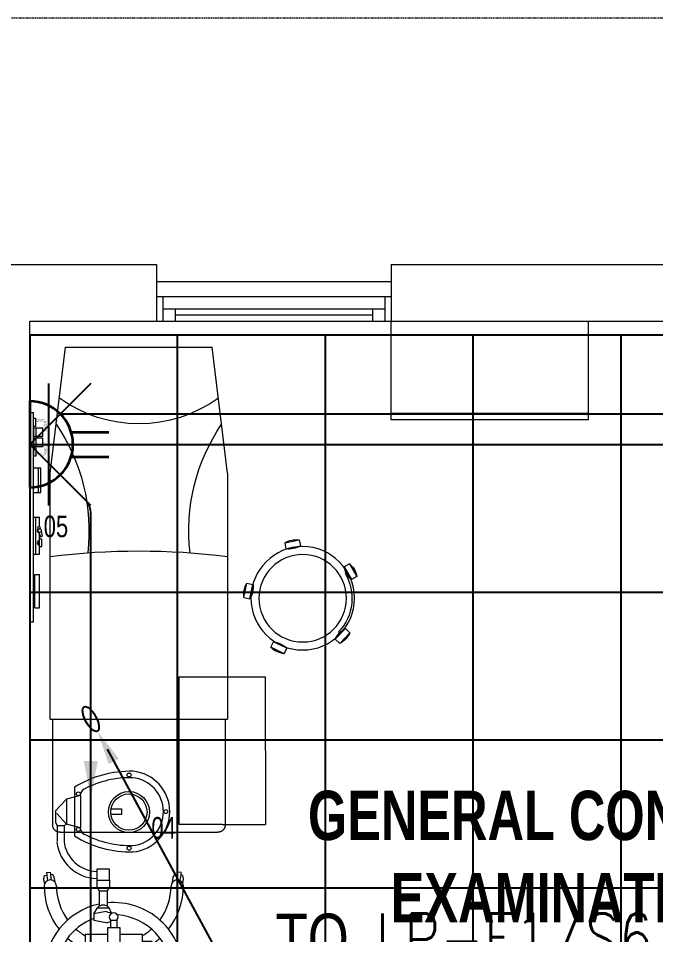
# Model space of a CAD drawing. Extents: x -12260 to 57327, y -29287 to 19916.
# Drawn here: x 8350 to 10936, y 6119 to 9840 of the extents above; entities that cross this region are included whole.
import ezdxf
from ezdxf import colors
from ezdxf.entities.mleader import LeaderData, LeaderLine
from ezdxf.enums import TextEntityAlignment as Align
from ezdxf.math import Vec2, Vec3

# ---------------------------------------------------------------- set-up
doc = ezdxf.new("R2010")
doc.units = 0
doc.header["$LTSCALE"] = 0.25
for name, pattern in [('01-First Floor-FUR$0$HIDDEN', [9.525, 6.35, -3.175]), ('DASHDOT', [25.4, 12.7, -6.35, 0, -6.35]), ('HIDDEN', [9.525, 6.35, -3.175])]:
    doc.linetypes.add(name, pattern=pattern)
for name, color, linetype, lineweight in [('01-First Floor-FUR$0$72_EGR_BASE_TEXT', 252, 'Continuous', 5), ('01-First Floor-FUR$0$72_EGR_EQP_TAG', 142, 'Continuous', 5), ('01-First Floor-FUR$0$Aluminum', 251, 'Continuous', 5), ('01-First Floor-FUR$0$LOADING', 253, 'Continuous', 5), ('01-First Floor-FUR$0$Proj', 251, 'Continuous', 5), ('01-First Floor-FUR$0$Walls', 251, 'Continuous', 5), ('E-LITE-CIRC @ 100', 6, 'Continuous', 25), ('E-LITE-CLNG-CNDT', 6, 'DASHDOT', 35), ('E-LITE-EXIT-NUMB', 6, 'Continuous', 25), ('E-POWR-FLOR-CNDT', 6, 'HIDDEN', 25), ('E-POWR-FLOR-CNDT @ 100', 6, 'HIDDEN', 25), ('E-POWR-WALL @ 100', 4, 'Continuous', 35)]:
    doc.layers.add(name, color=color, linetype=linetype, lineweight=lineweight)
doc.layers.add('01-First Floor-FUR$0$FALSE CEILING', color=251, linetype='Continuous')
doc.styles.add('01-First Floor-FUR$0$X3G_ENTITY_257CFD', font='swisscl.ttf', dxfattribs={"height": 200})
doc.styles.add('01-First Floor-FUR$0$X3G_ENTITY_9EC9', font='swisscl.ttf', dxfattribs={"height": 0.2})
doc.styles.add('DC_SIMPLEX', font='SIMPLEX.shx', dxfattribs={"width": 0.7})

# ---------------------------------------------------------------- blocks, each defined once
blk = doc.blocks.new('01-First Floor-FUR$0$ME19011A-P')
for p, q in [((-0.425, 0), (0.425, 0)), ((-0.425, 0), (-0.425, -0.015)), ((0.425, 0), (0.425, -0.015)), ((-0.425, -0.015), (0.425, -0.015)), ((-0.3675, -0.0198), (-0.2325, -0.0198)), ((-0.3675, -0.0198), (-0.3675, -0.0399)), ((-0.36, -0.015), (-0.36, -0.0198)), ((-0.24, -0.015), (-0.24, -0.0198)), ((-0.2325, -0.0198), (-0.2325, -0.0399)), ((-0.15, -0.015), (-0.15, -0.04)), ((-0.15, -0.025), (0, -0.025)), ((-0.0606, -0.0371), (-0.0787, -0.0432)), ((-0.0402, -0.0312), (-0.0496, -0.0337)), ((-0.0376, -0.0409), (-0.0402, -0.0312)), ((0, -0.015), (0, -0.04)), ((0.1, -0.015), (0.1, -0.045)), ((0.1, -0.035), (0.2, -0.035)), ((0.2, -0.045), (0.2, -0.015)), ((0.2818, -0.015), (0.2484, -0.015)), ((0.2484, -0.0243), (0.2484, -0.015)), ((0.2818, -0.0243), (0.2484, -0.0243)), ((0.2818, -0.0243), (0.2818, -0.015)), ((0.3211, -0.015), (0.2877, -0.015)), ((0.2877, -0.015), (0.2877, -0.0531)), ((0.3211, -0.0243), (0.2877, -0.0243)), ((0.3211, -0.0531), (0.3211, -0.015)), ((0.3623, -0.015), (0.3289, -0.015)), ((0.3289, -0.015), (0.3289, -0.0531)), ((0.3623, -0.0243), (0.3289, -0.0243)), ((0.3623, -0.0531), (0.3623, -0.015)), ((0.3682, -0.0243), (0.3682, -0.015)), ((0.3682, -0.015), (0.4016, -0.015)), ((0.3682, -0.0243), (0.4016, -0.0243)), ((0.4016, -0.0243), (0.4016, -0.015)), ((-0.3675, -0.0399), (-0.2325, -0.0399)), ((-0.15, -0.04), (-0.1187, -0.04)), ((-0.0887, -0.04), (-0.0637, -0.04)), ((-0.0787, -0.0432), (-0.077, -0.0497)), ((-0.0582, -0.046), (-0.077, -0.0497)), ((-0.047, -0.0434), (-0.0376, -0.0409)), ((-0.0379, -0.04), (0, -0.04)), ((0.1, -0.045), (0.2, -0.045)), ((0.2877, -0.0531), (0.3211, -0.0531)), ((0.3289, -0.0531), (0.3623, -0.0531))]:
    blk.add_line(p, q)
at = {"color": 8, "const_width": 0.000601}
for points in [[(0.3044, -0.0531, -0.184574), (0.2977, -0.0636, -1.44364), (0.2961, -0.0581, -0.837915), (0.2969, -0.0664, -0.30536), (0.2839, -0.062, -1.584726), (0.2894, -0.0609, -0.253153), (0.2827, -0.0684, -0.874198), (0.2775, -0.0585, -0.915253), (0.2791, -0.0658, -0.223821), (0.2683, -0.0644, -1.703343), (0.272, -0.0597, -0.588962), (0.2621, -0.068, -0.717795), (0.2625, -0.0581, -0.983104), (0.2645, -0.0644, -0.326362), (0.2534, -0.0609, -0.758716), (0.2609, -0.0514, -0.906186), (0.2593, -0.0565, -0.189488), (0.2526, -0.0522, -0.7948), (0.2613, -0.0423, -1.223996), (0.2574, -0.047, -0.072149), (0.2534, -0.0403, -0.645886), (0.2609, -0.0324, -1.366917), (0.2574, -0.0371, -0.078415), (0.2542, -0.0308, -0.723006), (0.2613, -0.0256, -1.105484), (0.2582, -0.0292, -0.221197), (0.2566, -0.0243, -0.221197)], [(0.3456, -0.0531, 0.184574), (0.3523, -0.0636, 1.44364), (0.3539, -0.0581, 0.837915), (0.3531, -0.0664, 0.30536), (0.3661, -0.062, 1.584726), (0.3606, -0.0609, 0.253153), (0.3673, -0.0684, 0.874198), (0.3725, -0.0585, 0.915253), (0.3709, -0.0658, 0.223821), (0.3817, -0.0644, 1.703343), (0.378, -0.0597, 0.588962), (0.3879, -0.068, 0.717795), (0.3875, -0.0581, 0.983104), (0.3855, -0.0644, 0.326362), (0.3966, -0.0609, 0.758716), (0.3891, -0.0514, 0.906186), (0.3907, -0.0565, 0.189488), (0.3974, -0.0522, 0.7948), (0.3887, -0.0423, 1.223996), (0.3926, -0.047, 0.072149), (0.3966, -0.0403, 0.645886), (0.3891, -0.0324, 1.366917), (0.3926, -0.0371, 0.078415), (0.3958, -0.0308, 0.723006), (0.3887, -0.0256, 1.105484), (0.3918, -0.0292, 0.221197), (0.3934, -0.0243, 0.221197)]]:
    blk.add_lwpolyline(points, format="xyb", dxfattribs=at)
blk.add_lwpolyline([(-0.1187, -0.0482), (-0.0887, -0.0482), (-0.0887, -0.0382), (-0.1187, -0.0382)], close=True)
blk.add_circle((-0.0537, -0.04), 0.0075)
for centre, radius, start, end in [((-0.1037, -0.04), 0.01, 10.4593, 169.5407), ((-0.1037, -0.04), 0.0075, 14.0075, 165.9925), ((-0.0537, -0.04), 0.01, 45, 180)]:
    blk.add_arc(centre, radius, start, end)
blk = doc.blocks.new('01-First Floor-FUR$0$M.44.57.64')
at = {"layer": '01-First Floor-FUR$0$LOADING', "xscale": 1000.000000000002, "yscale": 1000.000000000002, "zscale": 1000.000000000002, "rotation": 225.9999036123427}
blk.add_blockref('01-First Floor-FUR$0$ME19011A-P', (-80806.9, 16720.7), dxfattribs=at)
blk = doc.blocks.new('01-First Floor-FUR$0$GF21027-P')
at = {"layer": '01-First Floor-FUR$0$LOADING'}
for p, q in [((0.4, 0.4), (-0.4, 0.4)), ((-0.4, 0.4), (-0.4, 0)), ((0.4, 0), (0.4, 0.4)), ((-0.4, 0.025), (0.4, 0.025)), ((-0.4, 0), (0.4, 0))]:
    blk.add_line(p, q, dxfattribs=at)
blk = doc.blocks.new('01-First Floor-FUR$0$HF10037B-P')
at = {"layer": '01-First Floor-FUR$0$LOADING'}
for p, q in [((0.2459, 0.134), (0.1859, 0.134)), ((0.1859, 0.134), (0.1859, 0.109)), ((0.2459, 0.134), (0.2459, 0.109)), ((0.2459, 0.109), (0.1859, 0.109)), ((0, 0), (-0.0142, -0.0583)), ((0, 0), (0.0243, -0.0059)), ((0.0243, -0.0059), (0.01, -0.0642)), ((0.4071, -0.0094), (0.431, -0.0018)), ((0.4071, -0.0094), (0.4255, -0.0665)), ((0.431, -0.0018), (0.4493, -0.0589)), ((-0.0142, -0.0583), (0.01, -0.0642)), ((0.4069, -0.0417), (0.4165, -0.0387)), ((0.4255, -0.0665), (0.4493, -0.0589)), ((0.0524, -0.2725), (0.0674, -0.2525)), ((0.0674, -0.2525), (0.1154, -0.2885)), ((0.3125, -0.2897), (0.362, -0.2558)), ((0.3761, -0.2764), (0.362, -0.2558)), ((0.0524, -0.2725), (0.1004, -0.3085)), ((0.1004, -0.3085), (0.1154, -0.2885)), ((0.3266, -0.3103), (0.3125, -0.2897)), ((0.3266, -0.3103), (0.3761, -0.2764)), ((0.3267, -0.268), (0.3323, -0.2763))]:
    blk.add_line(p, q, dxfattribs=at)
for radius in [0.21, 0.1775]:
    blk.add_circle((0.2161, -0.1014), radius, dxfattribs=at)
for centre, radius, start, end in [((0.2159, 0.0465), 0.0925, 71.0754, 108.9246), ((0.2159, 0.1965), 0.0925, 251.0754, 288.9246), ((0.0779, -0.0499), 0.0925, 147.3419, 185.1912), ((-0.0678, -0.0143), 0.0925, 327.3419, 5.1912), ((0.4996, -0.0113), 0.0925, 178.8412, 216.6904), ((0.3568, -0.057), 0.0925, 358.8412, 36.6904), ((0.2161, -0.1014), 0.2, 303.6037, 17.3657), ((0.0389, -0.3404), 0.0925, 34.1875, 72.0368), ((0.3867, -0.3449), 0.0925, 105.5121, 143.3614), ((0.1289, -0.2205), 0.0925, 214.1875, 252.0368), ((0.3019, -0.2212), 0.0925, 285.5121, 323.3614)]:
    blk.add_arc(centre, radius, start, end, dxfattribs=at)
blk = doc.blocks.new('01-First Floor-FUR$0$HF13902-P')
at = {"color": 8, "linetype": '01-First Floor-FUR$0$HIDDEN'}
for p, q in [((-0.35, -0.6824), (-0.35, -1.1124)), ((0.35, -0.6824), (0.35, -1.1124)), ((0.32, -1.1424), (-0.32, -1.1424))]:
    blk.add_line(p, q, dxfattribs=at)
at = {"linetype": 'Continuous'}
for points in [[(0.36, -0.5224), (0.36, -0.5224), (0.36, -0.5224), (0.36, -0.5224), (0.36, -0.5224), (0.36, -0.5224), (0.36, -0.5224), (0.36, -0.5224), (0.36, -0.5224), (0.36, -0.5224), (0.36, -0.5224), (0.36, -0.5224), (0.36, -0.5224), (0.36, -0.5224), (0.36, -0.5224), (0.36, -0.5224), (0.36, -0.5224), (0.36, -0.5224), (0.36, -0.5224), (0.36, -0.5224), (0.36, -0.5224), (0.36, -0.5224), (0.36, -0.5224), (0.36, -0.5224), (0.36, -0.5224), (0.36, -0.5224), (0.36, -0.5224), (0.36, -0.5224), (0.36, -0.5224), (0.36, -0.5224), (0.36, -0.5224), (0.36, -0.5224), (0.36, -0.5224), (0.36, -0.5224), (0.36, -0.5224), (0.36, -0.5224), (0.36, -0.5224), (0.36, -0.5224), (0.36, -0.5224), (0.36, -0.5224), (0.36, -0.5224), (0.36, -0.5224), (0.36, -0.5224), (0.36, -0.5224), (0.36, -0.5224), (0.36, -0.5224), (0.36, -0.5224), (0.36, -0.5224), (0.36, -0.5224), (0.36, -0.5224), (0.36, -0.5224), (0.36, -0.5224), (0.36, -0.5224), (0.36, -0.5224), (0.36, -0.5224), (0.36, -0.5224), (0.36, -0.5224), (0.36, -0.5224), (0.36, -0.5224), (0.36, -0.5224), (0.36, -0.5224), (0.36, -0.5224), (0.36, -0.5224), (0.36, -0.5224), (0.36, -0.5224), (0.36, -0.5224), (0.36, -0.5224), (0.36, -0.5224), (0.36, -0.5224), (0.36, -0.5224), (0.36, -0.5224), (0.36, -0.5224), (0.36, -0.5224), (0.36, -0.5224), (0.36, -0.5224), (0.36, -0.5224), (0.36, -0.5224), (0.36, -0.5224), (0.36, -0.5224), (0.36, -0.5224), (0.36, -0.5224), (0.36, -0.5224), (0.36, -0.5224), (0.36, -0.5224), (0.36, -0.5224), (0.36, -0.5224), (0.36, -0.5224), (0.36, -0.5224), (0.36, -0.5224), (0.36, -0.5224), (0.36, -0.5224), (0.36, -0.5224), (0.36, -0.5224), (0.36, -0.5224), (0.36, -0.5224), (0.36, -0.5224), (0.36, -0.5224), (0.36, -0.5224), (0.36, -0.5224), (0.36, -0.5224), (0.36, -0.5224), (0.36, -0.5224), (0.36, -0.5224), (0.36, -0.5224), (0.36, -0.5224), (0.36, -0.5224), (0.36, -0.5224), (0.36, -0.5224), (0.36, -0.5224), (0.36, -0.5224), (0.36, -0.5224), (0.36, -0.5224), (0.36, -0.5224), (0.36, -0.5224), (0.36, -0.5224), (0.36, -0.5224), (0.36, -0.5224), (0.36, -0.5224), (0.36, -0.5224), (0.36, -0.5224), (0.36, -0.5224), (0.36, -0.5224), (0.36, -0.5224), (0.36, -0.5224), (0.36, -0.5224), (0.36, -0.5224), (0.36, -0.5224), (0.36, -0.5224), (0.36, -0.5224), (0.36, -0.5224), (0.36, -0.5224), (0.36, -0.5224), (0.36, -0.5224), (0.36, -0.5224), (0.36, -0.5224), (0.36, -0.5224), (0.36, -0.5224), (0.36, -0.5224), (0.36, -0.5224), (0.36, -0.5224), (0.36, -0.5224), (0.36, -0.5224), (0.36, -0.5224), (0.36, -0.5224), (0.36, -0.5224), (0.36, -0.5224), (0.36, -0.5224), (0.36, -0.5224), (0.36, -0.5224), (0.36, -0.5224), (0.36, -0.5224), (0.36, -0.5224), (0.36, -0.5224), (0.36, -0.5224), (0.36, -0.5224), (0.36, -0.5224), (0.36, -0.5224), (0.36, -0.5224), (0.36, -0.5224), (0.36, -0.5224), (0.36, -0.5224), (0.36, -0.5224), (0.36, -0.5224), (0.36, -0.5224), (0.36, -0.5224), (0.36, -0.5224), (0.36, -0.5224), (0.36, -0.5224), (0.36, -0.5224), (0.36, -0.5224), (0.36, -0.5224), (0.36, -0.5224), (0.36, -0.5224), (0.36, -0.5224), (0.36, -0.5224), (0.36, -0.5224), (0.36, -0.5224), (0.36, -0.5224), (0.36, -0.5224), (0.36, -0.5224), (0.36, -0.5224), (0.36, -0.5224), (0.36, -0.5224), (0.36, -0.5224), (0.36, -0.5224), (0.36, -0.5224), (0.36, -0.5224), (0.36, -0.5224), (0.36, -0.5224), (0.36, -0.5224), (0.36, -0.5224), (0.36, -0.5224), (0.36, -0.5224), (0.36, -0.5224), (0.36, -0.5224), (0.36, -0.5224), (0.36, -0.5224), (0.36, -0.5224), (0.36, -0.5224), (0.36, -0.5224), (0.36, -0.5224), (0.36, -0.5224), (0.36, -0.5224), (0.36, -0.5224), (0.36, -0.5224), (0.36, -0.5224), (0.36, -0.5224), (0.36, -0.5224), (0.36, -0.5224), (0.36, -0.5224), (0.36, -0.5224), (0.36, -0.5224), (0.36, -0.5224), (0.36, -0.5224), (0.36, -0.5224), (0.36, -0.5224), (0.36, -0.5224), (0.36, -0.5224), (0.36, -0.5224)], [(0.36, -0.5224), (0.36, -0.5224), (0.36, -0.5224), (0.36, -0.5224), (0.36, -0.5224), (0.36, -0.5224), (0.36, -0.5224), (0.36, -0.5224), (0.36, -0.5224), (0.36, -0.5224), (0.36, -0.5224), (0.36, -0.5224), (0.36, -0.5224), (0.36, -0.5224), (0.36, -0.5224), (0.36, -0.5224), (0.36, -0.5224), (0.36, -0.5224), (0.36, -0.5224), (0.36, -0.5224), (0.36, -0.5224), (0.36, -0.5224), (0.36, -0.5224), (0.36, -0.5224), (0.36, -0.5224), (0.36, -0.5224), (0.36, -0.5224), (0.36, -0.5224), (0.36, -0.5224), (0.36, -0.5224), (0.36, -0.5224), (0.36, -0.5224), (0.36, -0.5224), (0.36, -0.5224), (0.36, -0.5224), (0.36, -0.5224), (0.36, -0.5224), (0.36, -0.5224), (0.36, -0.5224), (0.36, -0.5224), (0.36, -0.5224), (0.36, -0.5224), (0.36, -0.5224), (0.36, -0.5224), (0.36, -0.5224), (0.36, -0.5224), (0.36, -0.5224), (0.36, -0.5224), (0.36, -0.5224), (0.36, -0.5224), (0.36, -0.5224), (0.36, -0.5224), (0.36, -0.5224), (0.36, -0.5224), (0.36, -0.5224), (0.36, -0.5224), (0.36, -0.5224), (0.36, -0.5224), (0.36, -0.5224), (0.36, -0.5224), (0.36, -0.5224), (0.36, -0.5224), (0.36, -0.5224), (0.36, -0.5224), (0.36, -0.5224), (0.36, -0.5224), (0.36, -0.5224), (0.36, -0.5224), (0.36, -0.5224), (0.36, -0.5224), (0.36, -0.5224), (0.36, -0.5224), (0.36, -0.5224), (0.36, -0.5224), (0.36, -0.5224), (0.36, -0.5224), (0.36, -0.5224), (0.36, -0.5224), (0.36, -0.5224), (0.36, -0.5224), (0.36, -0.5224), (0.36, -0.5224), (0.36, -0.5224), (0.36, -0.5224), (0.36, -0.5224), (0.36, -0.5224), (0.36, -0.5224), (0.36, -0.5224), (0.36, -0.5224), (0.36, -0.5224), (0.36, -0.5224), (0.36, -0.5224), (0.36, -0.5224), (0.36, -0.5224), (0.36, -0.5224), (0.36, -0.5224), (0.36, -0.5224), (0.36, -0.5224), (0.36, -0.5224), (0.36, -0.5224), (0.36, -0.5224), (0.36, -0.5224), (0.36, -0.5224), (0.36, -0.5224), (0.36, -0.5224), (0.36, -0.5224), (0.36, -0.5224), (0.36, -0.5224), (0.36, -0.5224), (0.36, -0.5224), (0.36, -0.5224), (0.36, -0.5224), (0.36, -0.5224), (0.36, -0.5224), (0.36, -0.5224), (0.36, -0.5224), (0.36, -0.5224), (0.36, -0.5224), (0.36, -0.5224), (0.36, -0.5224), (0.36, -0.5224), (0.36, -0.5224), (0.36, -0.5224), (0.36, -0.5224), (0.36, -0.5224), (0.36, -0.5224), (0.36, -0.5224), (0.36, -0.5224), (0.36, -0.5224), (0.36, -0.5224), (0.36, -0.5224), (0.36, -0.5224), (0.36, -0.5224), (0.36, -0.5224), (0.36, -0.5224), (0.36, -0.5224), (0.36, -0.5224), (0.36, -0.5224), (0.36, -0.5224), (0.36, -0.5224), (0.36, -0.5224), (0.36, -0.5224), (0.36, -0.5224), (0.36, -0.5224), (0.36, -0.5224), (0.36, -0.5224), (0.36, -0.5224), (0.36, -0.5224), (0.36, -0.5224), (0.36, -0.5224), (0.36, -0.5224), (0.36, -0.5224), (0.36, -0.5224), (0.36, -0.5224), (0.36, -0.5224), (0.36, -0.5224), (0.36, -0.5224), (0.36, -0.5224), (0.36, -0.5224), (0.36, -0.5224), (0.36, -0.5224), (0.36, -0.5224), (0.36, -0.5224), (0.36, -0.5224), (0.36, -0.5224), (0.36, -0.5224), (0.36, -0.5224), (0.36, -0.5224), (0.36, -0.5224), (0.36, -0.5224), (0.36, -0.5224), (0.36, -0.5224), (0.36, -0.5224), (0.36, -0.5224), (0.36, -0.5224), (0.36, -0.5224), (0.36, -0.5224), (0.36, -0.5224), (0.36, -0.5224), (0.36, -0.5224), (0.36, -0.5224), (0.36, -0.5224), (0.36, -0.5224), (0.36, -0.5224), (0.36, -0.5224), (0.36, -0.5224), (0.36, -0.5224), (0.36, -0.5224), (0.36, -0.5224), (0.36, -0.5224), (0.36, -0.5224), (0.36, -0.5224), (0.36, -0.5224), (0.36, -0.5224), (0.36, -0.5224), (0.36, -0.5224), (0.36, -0.5224), (0.36, -0.5224), (0.36, -0.5224), (0.36, -0.5224), (0.36, -0.5224), (0.36, -0.5224), (0.36, -0.5224), (0.36, -0.5224), (0.36, -0.5224), (0.36, -0.5224), (0.36, -0.5224), (0.36, -0.5224), (0.36, -0.5224), (0.36, -0.5224), (0.36, -0.5224), (0.36, -0.5224), (0.36, -0.5224), (0.36, -0.5224)], [(0.36, -0.5224), (0.36, -0.5224), (0.36, -0.5224), (0.36, -0.5224), (0.36, -0.5224), (0.36, -0.5224), (0.36, -0.5224), (0.36, -0.5224), (0.36, -0.5224), (0.36, -0.5224), (0.36, -0.5224), (0.36, -0.5224), (0.36, -0.5224), (0.36, -0.5224), (0.36, -0.5224), (0.36, -0.5224), (0.36, -0.5224), (0.36, -0.5224), (0.36, -0.5224), (0.36, -0.5224), (0.36, -0.5224), (0.36, -0.5224), (0.36, -0.5224), (0.36, -0.5224), (0.36, -0.5224), (0.36, -0.5224), (0.36, -0.5224), (0.36, -0.5224), (0.36, -0.5224), (0.36, -0.5224), (0.36, -0.5224), (0.36, -0.5224), (0.36, -0.5224), (0.36, -0.5224), (0.36, -0.5224), (0.36, -0.5224), (0.36, -0.5224), (0.36, -0.5224), (0.36, -0.5224), (0.36, -0.5224), (0.36, -0.5224), (0.36, -0.5224), (0.36, -0.5224), (0.36, -0.5224), (0.36, -0.5224), (0.36, -0.5224), (0.36, -0.5224), (0.36, -0.5224), (0.36, -0.5224), (0.36, -0.5224), (0.36, -0.5224), (0.36, -0.5224), (0.36, -0.5224), (0.36, -0.5224), (0.36, -0.5224), (0.36, -0.5224), (0.36, -0.5224), (0.36, -0.5224), (0.36, -0.5224), (0.36, -0.5224), (0.36, -0.5224), (0.36, -0.5224), (0.36, -0.5224), (0.36, -0.5224), (0.36, -0.5224), (0.36, -0.5224), (0.36, -0.5224), (0.36, -0.5224), (0.36, -0.5224), (0.36, -0.5224), (0.36, -0.5224), (0.36, -0.5224), (0.36, -0.5224), (0.36, -0.5224), (0.36, -0.5224), (0.36, -0.5224), (0.36, -0.5224), (0.36, -0.5224), (0.36, -0.5224), (0.36, -0.5224), (0.36, -0.5224), (0.36, -0.5224), (0.36, -0.5224), (0.36, -0.5224), (0.36, -0.5224), (0.36, -0.5224), (0.36, -0.5224), (0.36, -0.5224), (0.36, -0.5224), (0.36, -0.5224), (0.36, -0.5224), (0.36, -0.5224), (0.36, -0.5224), (0.36, -0.5224), (0.36, -0.5224), (0.36, -0.5224), (0.36, -0.5224), (0.36, -0.5224), (0.36, -0.5224), (0.36, -0.5224), (0.36, -0.5224), (0.36, -0.5224), (0.36, -0.5224), (0.36, -0.5224), (0.36, -0.5224), (0.36, -0.5224), (0.36, -0.5224), (0.36, -0.5224), (0.36, -0.5224), (0.36, -0.5224), (0.36, -0.5224), (0.36, -0.5224), (0.36, -0.5224), (0.36, -0.5224), (0.36, -0.5224), (0.36, -0.5224), (0.36, -0.5224), (0.36, -0.5224), (0.36, -0.5224), (0.36, -0.5224), (0.36, -0.5224), (0.36, -0.5224), (0.36, -0.5224), (0.36, -0.5224), (0.36, -0.5224), (0.36, -0.5224), (0.36, -0.5224), (0.36, -0.5224), (0.36, -0.5224), (0.36, -0.5224), (0.36, -0.5224), (0.36, -0.5224), (0.36, -0.5224), (0.36, -0.5224), (0.36, -0.5224), (0.36, -0.5224), (0.36, -0.5224), (0.36, -0.5224), (0.36, -0.5224), (0.36, -0.5224), (0.36, -0.5224), (0.36, -0.5224), (0.36, -0.5224), (0.36, -0.5224), (0.36, -0.5224), (0.36, -0.5224), (0.36, -0.5224), (0.36, -0.5224), (0.36, -0.5224), (0.36, -0.5224), (0.36, -0.5224), (0.36, -0.5224), (0.36, -0.5224), (0.36, -0.5224), (0.36, -0.5224), (0.36, -0.5224), (0.36, -0.5224), (0.36, -0.5224), (0.36, -0.5224), (0.36, -0.5224), (0.36, -0.5224), (0.36, -0.5224), (0.36, -0.5224), (0.36, -0.5224), (0.36, -0.5224), (0.36, -0.5224), (0.36, -0.5224), (0.36, -0.5224), (0.36, -0.5224), (0.36, -0.5224), (0.36, -0.5224), (0.36, -0.5224), (0.36, -0.5224), (0.36, -0.5224), (0.36, -0.5224), (0.36, -0.5224), (0.36, -0.5224), (0.36, -0.5224), (0.36, -0.5224), (0.36, -0.5224), (0.36, -0.5224), (0.36, -0.5224), (0.36, -0.5224), (0.36, -0.5224), (0.36, -0.5224), (0.36, -0.5224), (0.36, -0.5224), (0.36, -0.5224), (0.36, -0.5224), (0.36, -0.5224), (0.36, -0.5224), (0.36, -0.5224), (0.36, -0.5224), (0.36, -0.5224), (0.36, -0.5224), (0.36, -0.5224), (0.36, -0.5224), (0.36, -0.5224), (0.36, -0.5224), (0.36, -0.5224), (0.36, -0.5224), (0.36, -0.5224), (0.36, -0.5224), (0.36, -0.5224), (0.36, -0.5224), (0.36, -0.5224), (0.36, -0.5224), (0.36, -0.5224), (0.36, -0.5224), (0.36, -0.5224), (0.36, -0.5224), (0.36, -0.5224), (0.36, -0.5224), (0.36, -0.5224), (0.36, -0.5224), (0.36, -0.5224), (0.36, -0.5224), (0.36, -0.5224), (0.36, -0.5224), (0.36, -0.5224), (0.36, -0.5224), (0.36, -0.5224), (0.36, -0.5224), (0.36, -0.5224), (0.36, -0.5224), (0.36, -0.5224), (0.36, -0.5224), (0.36, -0.5224), (0.36, -0.5224), (0.36, -0.5224), (0.36, -0.5224), (0.36, -0.5224), (0.36, -0.5224), (0.36, -0.5224), (0.36, -0.5224), (0.36, -0.5224), (0.36, -0.5224), (0.36, -0.5224), (0.36, -0.5224), (0.36, -0.5224), (0.36, -0.5224), (0.36, -0.5224), (0.36, -0.5224), (0.36, -0.5224), (0.36, -0.5224), (0.36, -0.5224), (0.36, -0.5224), (0.36, -0.5224), (0.36, -0.5224), (0.36, -0.5224), (0.36, -0.5224), (0.36, -0.5224), (0.36, -0.5224), (0.36, -0.5224), (0.36, -0.5224), (0.36, -0.5224), (0.36, -0.5224), (0.36, -0.5224), (0.36, -0.5224), (0.36, -0.5224), (0.36, -0.5224), (0.36, -0.5224), (0.36, -0.5224), (0.36, -0.5224), (0.36, -0.5224), (0.36, -0.5224), (0.36, -0.5224), (0.36, -0.5224), (0.36, -0.5224), (0.36, -0.5224), (0.36, -0.5224), (0.36, -0.5224), (0.36, -0.5224), (0.36, -0.5224), (0.36, -0.5224), (0.36, -0.5224), (0.36, -0.5224)]]:
    blk.add_lwpolyline(points, close=True, dxfattribs=at)
for points in [[(0.36, -0.5224), (0.36, -0.5224), (0.36, -0.5224), (0.36, -0.5224), (0.36, -0.5224), (0.36, -0.5224), (0.36, -0.5224), (0.36, -0.5224)], [(0.36, -0.5224), (0.36, -0.5224), (0.36, -0.5224), (0.36, -0.5224), (0.36, -0.5224), (0.36, -0.5224), (0.36, -0.5224), (0.36, -0.5224), (0.36, -0.5224), (0.36, -0.5224), (0.36, -0.5224), (0.36, -0.5224), (0.36, -0.5224), (0.36, -0.5224), (0.36, -0.5224), (0.36, -0.5224), (0.36, -0.5224), (0.36, -0.5224), (0.36, -0.5224), (0.36, -0.5224), (0.36, -0.5224), (0.36, -0.5224), (0.36, -0.5224), (0.36, -0.5224), (0.36, -0.5224), (0.36, -0.5224), (0.36, -0.5224), (0.36, -0.5224), (0.36, -0.5224), (0.36, -0.5224), (0.36, -0.5224), (0.36, -0.5224), (0.36, -0.5224), (0.36, -0.5224), (0.36, -0.5224), (0.36, -0.5224), (0.36, -0.5224), (0.36, -0.5224), (0.36, -0.5224), (0.36, -0.5224), (0.36, -0.5224), (0.36, -0.5224), (0.36, -0.5224), (0.36, -0.5224), (0.36, -0.5224), (0.36, -0.5224), (0.36, -0.5224), (0.36, -0.5224), (0.36, -0.5224), (0.36, -0.5224), (0.36, -0.5224), (0.36, -0.5224), (0.36, -0.5224), (0.36, -0.5224), (0.36, -0.5224), (0.36, -0.5224), (0.36, -0.5224), (0.36, -0.5224), (0.36, -0.5224), (0.36, -0.5224), (0.36, -0.5224), (0.36, -0.5224), (0.36, -0.5224), (0.36, -0.5224), (0.36, -0.5224), (0.36, -0.5224), (0.36, -0.5224), (0.36, -0.5224), (0.36, -0.5224), (0.36, -0.5224), (0.36, -0.5224), (0.36, -0.5224), (0.36, -0.5224), (0.36, -0.5224), (0.36, -0.5224), (0.36, -0.5224), (0.36, -0.5224), (0.36, -0.5224), (0.36, -0.5224), (0.36, -0.5224), (0.36, -0.5224), (0.36, -0.5224), (0.36, -0.5224), (0.36, -0.5224), (0.36, -0.5224), (0.36, -0.5224), (0.36, -0.5224), (0.36, -0.5224), (0.36, -0.5224), (0.36, -0.5224), (0.36, -0.5224), (0.36, -0.5224), (0.36, -0.5224), (0.36, -0.5224), (0.36, -0.5224), (0.36, -0.5224), (0.36, -0.5224), (0.36, -0.5224), (0.36, -0.5224), (0.36, -0.5224), (0.36, -0.5224), (0.36, -0.5224), (0.36, -0.5224), (0.36, -0.5224), (0.36, -0.5224), (0.36, -0.5224), (0.36, -0.5224), (0.36, -0.5224), (0.36, -0.5224), (0.36, -0.5224), (0.36, -0.5224)], [(0.36, -0.5224), (0.36, -0.5224), (0.36, -0.5224), (0.36, -0.5224), (0.36, -0.5224), (0.36, -0.5224), (0.36, -0.5224), (0.36, -0.5224), (0.36, -0.5224), (0.36, -0.5224), (0.36, -0.5224), (0.36, -0.5224), (0.36, -0.5224), (0.36, -0.5224), (0.36, -0.5224), (0.36, -0.5224), (0.36, -0.5224)], [(0.36, -0.5224), (0.36, -0.5224), (0.36, -0.5224), (0.36, -0.5224), (0.36, -0.5224), (0.36, -0.5224), (0.36, -0.5224)], [(0.36, -0.5224), (0.36, -0.5224), (0.36, -0.5224), (0.36, -0.5224), (0.36, -0.5224), (0.36, -0.5224), (0.36, -0.5224), (0.36, -0.5224), (0.36, -0.5224), (0.36, -0.5224), (0.36, -0.5224), (0.36, -0.5224)], [(0.36, -0.5224), (0.36, -0.5224), (0.36, -0.5224), (0.36, -0.5224), (0.36, -0.5224), (0.36, -0.5224), (0.36, -0.5224), (0.36, -0.5224), (0.36, -0.5224), (0.36, -0.5224), (0.36, -0.5224), (0.36, -0.5224), (0.36, -0.5224), (0.36, -0.5224), (0.36, -0.5224), (0.36, -0.5224), (0.36, -0.5224), (0.36, -0.5224), (0.36, -0.5224), (0.36, -0.5224), (0.36, -0.5224), (0.36, -0.5224), (0.36, -0.5224), (0.36, -0.5224), (0.36, -0.5224), (0.36, -0.5224), (0.36, -0.5224), (0.36, -0.5224), (0.36, -0.5224), (0.36, -0.5224), (0.36, -0.5224), (0.36, -0.5224), (0.36, -0.5224), (0.36, -0.5224), (0.36, -0.5224), (0.36, -0.5224), (0.36, -0.5224), (0.36, -0.5224), (0.36, -0.5224), (0.36, -0.5224), (0.36, -0.5224), (0.36, -0.5224), (0.36, -0.5224), (0.36, -0.5224), (0.36, -0.5224), (0.36, -0.5224), (0.36, -0.5224), (0.36, -0.5224), (0.36, -0.5224), (0.36, -0.5224), (0.36, -0.5224), (0.36, -0.5224), (0.36, -0.5224), (0.36, -0.5224), (0.36, -0.5224), (0.36, -0.5224), (0.36, -0.5224), (0.36, -0.5224), (0.36, -0.5224), (0.36, -0.5224), (0.36, -0.5224), (0.36, -0.5224), (0.36, -0.5224), (0.36, -0.5224), (0.36, -0.5224), (0.36, -0.5224), (0.36, -0.5224), (0.36, -0.5224), (0.36, -0.5224), (0.36, -0.5224), (0.36, -0.5224), (0.36, -0.5224), (0.36, -0.5224), (0.36, -0.5224), (0.36, -0.5224), (0.36, -0.5224), (0.36, -0.5224), (0.36, -0.5224), (0.36, -0.5224), (0.36, -0.5224), (0.36, -0.5224), (0.36, -0.5224), (0.36, -0.5224), (0.36, -0.5224), (0.36, -0.5224), (0.36, -0.5224), (0.36, -0.5224), (0.36, -0.5224), (0.36, -0.5224)], [(0.36, -0.5224), (0.36, -0.5224), (0.36, -0.5224), (0.36, -0.5224), (0.36, -0.5224), (0.36, -0.5224), (0.36, -0.5224), (0.36, -0.5224), (0.36, -0.5224), (0.36, -0.5224)], [(0.36, -0.5224), (0.36, -0.5224), (0.36, -0.5224), (0.36, -0.5224), (0.36, -0.5224), (0.36, -0.5224), (0.36, -0.5224), (0.36, -0.5224), (0.36, -0.5224), (0.36, -0.5224)], [(0.36, -0.5224), (0.36, -0.5224), (0.36, -0.5224), (0.36, -0.5224), (0.36, -0.5224), (0.36, -0.5224), (0.36, -0.5224), (0.36, -0.5224), (0.36, -0.5224), (0.36, -0.5224), (0.36, -0.5224), (0.36, -0.5224), (0.36, -0.5224), (0.36, -0.5224), (0.36, -0.5224)], [(0.36, -0.5224), (0.36, -0.5224), (0.36, -0.5224), (0.36, -0.5224), (0.36, -0.5224), (0.36, -0.5224), (0.36, -0.5224), (0.36, -0.5224), (0.36, -0.5224), (0.36, -0.5224)], [(0.36, -0.5224), (0.36, -0.5224), (0.36, -0.5224), (0.36, -0.5224), (0.36, -0.5224), (0.36, -0.5224), (0.36, -0.5224)], [(0.36, -0.5224), (0.36, -0.5224), (0.36, -0.5224), (0.36, -0.5224), (0.36, -0.5224), (0.36, -0.5224), (0.36, -0.5224), (0.36, -0.5224), (0.36, -0.5224), (0.36, -0.5224)], [(0.36, -0.5224), (0.36, -0.5224), (0.36, -0.5224), (0.36, -0.5224), (0.36, -0.5224), (0.36, -0.5224), (0.36, -0.5224), (0.36, -0.5224), (0.36, -0.5224), (0.36, -0.5224), (0.36, -0.5224), (0.36, -0.5224), (0.36, -0.5224), (0.36, -0.5224), (0.36, -0.5224), (0.36, -0.5224), (0.36, -0.5224), (0.36, -0.5224)], [(0.36, -0.5224), (0.36, -0.5224), (0.36, -0.5224), (0.36, -0.5224), (0.36, -0.5224), (0.36, -0.5224), (0.36, -0.5224), (0.36, -0.5224), (0.36, -0.5224)]]:
    blk.add_lwpolyline(points, dxfattribs=at)
blk.add_circle((0.36, -0.5224), 0.000000101)
at = {"color": 8}
for centre, radius, start, end in [((0, 1.0679), 0.5515, 234.1788, 305.8212), ((-0.9704, 0.0819), 0.7679, 353.3222, 34.2669), ((0.9704, 0.0819), 0.7679, 145.7331, 186.6778), ((0, -2.9071), 2.9071, 82.8865, 97.1135)]:
    blk.add_arc(centre, radius, start, end, dxfattribs=at)
at = {"color": 8, "linetype": '01-First Floor-FUR$0$HIDDEN'}
for centre, start, end in [((-0.32, -1.1124), 180, 270), ((0.32, -1.1124), 270, 0)]:
    blk.add_arc(centre, 0.03, start, end, dxfattribs=at)
at = {"layer": '01-First Floor-FUR$0$LOADING'}
for p, q in [((-0.36, 0.3161), (-0.2975, 0.8276)), ((0.2975, 0.8276), (-0.2975, 0.8276)), ((0.36, 0.3161), (0.2975, 0.8276)), ((-0.36, 0.3161), (-0.36, -0.6824)), ((0.36, -0.6824), (0.36, 0.3161)), ((0.36, -0.6824), (-0.36, -0.6824))]:
    blk.add_line(p, q, dxfattribs=at)
blk = doc.blocks.new('01-First Floor-FUR$0$HF11772-P')
at = {"layer": '01-First Floor-FUR$0$LOADING'}
for p, q in [((0.6, 0.35), (0, 0.35)), ((0, 0.175), (0, 0.35)), ((0.6, 0.175), (0.6, 0.35)), ((0, 0.175), (0, 0)), ((0.6, 0), (0.6, 0.175)), ((0, 0), (0.6, 0))]:
    blk.add_line(p, q, dxfattribs=at)
blk = doc.blocks.new('01-First Floor-FUR$0$mobile light')
at = {"layer": '01-First Floor-FUR$0$LOADING'}
for p, q in [((1882.58, -498.29), (1882.35, -499.8)), ((1882.58, -498.29), (1885.78, -498.78)), ((1883.78, -497.56), (1883.65, -498.45)), ((1885.1, -497.29), (1883.78, -497.56)), ((1887.04, -497.59), (1885.1, -497.29)), ((1923.94, -497.59), (1925.88, -497.29)), ((1928.41, -498.29), (1925.2, -498.78)), ((1925.88, -497.29), (1927.2, -497.56)), ((1927.2, -497.56), (1927.33, -498.45)), ((1928.41, -498.29), (1928.63, -499.8)), ((1882.35, -499.8), (1885.55, -500.28)), ((1883.28, -500.85), (1883.42, -499.96)), ((1884.47, -501.5), (1883.28, -500.85)), ((1886.4, -501.79), (1884.47, -501.5)), ((1924.58, -501.79), (1926.52, -501.5)), ((1928.63, -499.8), (1925.43, -500.28)), ((1926.52, -501.5), (1927.7, -500.85)), ((1927.7, -500.85), (1927.56, -499.96)), ((1948.76, -501.94), (1947.59, -502.62)), ((1953.47, -501.94), (1948.76, -501.94)), ((1958.23, -506.5), (1953.47, -501.94)), ((1947.59, -502.62), (1941.09, -502.62)), ((1947.59, -505.45), (1941.09, -505.45)), ((1947.59, -502.62), (1947.59, -505.45)), ((1947.59, -505.45), (1948.15, -506.5)), ((1948.15, -506.5), (1952.41, -502.55)), ((1963.08, -509.67), (1943.3, -509.67)), ((1946.6, -512.08), (1948.15, -506.5)), ((1958.23, -506.5), (1948.15, -506.5)), ((1959.78, -512.08), (1958.23, -506.5)), ((1959.78, -512.08), (1946.6, -512.08)), ((1908.01, -522.53), (1909, -517.55)), ((1911.69, -517.55), (1909, -517.55)), ((1912.69, -522.53), (1911.69, -517.55)), ((1911.69, -517.55), (1914.17, -518.99)), ((1914.17, -518.99), (1914.17, -523.77)), ((1921.08, -519.69), (1914.74, -519.69)), ((1922.73, -518.8), (1921.08, -519.69)), ((1921.08, -519.69), (1921.08, -523.01)), ((1921.08, -519.69), (1921.08, -523.01)), ((1925.38, -518.8), (1922.73, -518.8)), ((1892.68, -523.97), (1883.05, -523.97)), ((1892.68, -528.06), (1892.68, -523.24)), ((1892.68, -523.24), (1906.16, -523.24)), ((1897.5, -528.06), (1897.5, -523.24)), ((1906.16, -523.24), (1906.16, -528.06)), ((1909.15, -524.25), (1906.16, -524.32)), ((1908.01, -522.53), (1908.62, -524.28)), ((1909.15, -524.25), (1909.15, -526.94)), ((1912.69, -522.53), (1911.9, -524.78)), ((1911.9, -524.78), (1914.17, -523.77)), ((1921.08, -523.01), (1914.77, -523.01)), ((1922.73, -523.93), (1921.08, -523.04)), ((1925.38, -523.93), (1922.73, -523.93)), ((1892.68, -527.34), (1883.05, -527.34)), ((1906.16, -528.06), (1892.68, -528.06)), ((1909.15, -526.94), (1906.16, -526.87)), ((1884.47, -549.77), (1883.28, -550.42)), ((1883.28, -550.42), (1883.42, -551.31)), ((1886.4, -549.48), (1884.47, -549.77)), ((1924.58, -549.48), (1926.52, -549.77)), ((1926.52, -549.77), (1927.7, -550.42)), ((1927.7, -550.42), (1927.56, -551.31)), ((1882.35, -551.47), (1885.55, -550.99)), ((1882.58, -552.98), (1882.35, -551.47)), ((1882.58, -552.98), (1885.78, -552.5)), ((1883.78, -553.71), (1883.65, -552.82)), ((1885.1, -553.98), (1883.78, -553.71)), ((1887.04, -553.69), (1885.1, -553.98)), ((1923.94, -553.69), (1925.88, -553.98)), ((1928.41, -552.98), (1925.2, -552.5)), ((1928.63, -551.47), (1925.43, -550.99)), ((1925.88, -553.98), (1927.2, -553.71)), ((1927.2, -553.71), (1927.33, -552.82)), ((1928.41, -552.98), (1928.63, -551.47))]:
    blk.add_line(p, q, dxfattribs=at)
for points in [[(1903.33, -523.24), (1903.33, -514.02), (1891.61, -514.02), (1891.61, -523.97)], [(1954.27, -524.55), (1954.27, -528.82), (1952.05, -528.82), (1952.05, -524.5)], [(1891.61, -527.34), (1891.61, -537.34), (1903.33, -537.34), (1903.33, -528.06)], [(1892.74, -537.34), (1892.74, -539.04), (1895.76, -539.04), (1895.76, -537.34)], [(1898.05, -537.34), (1898.05, -539.5)], [(1898.05, -540.63), (1898.05, -540.87), (1898.53, -541.35), (1900.02, -541.35), (1900.5, -540.87), (1900.5, -537.34)]]:
    blk.add_lwpolyline(points, dxfattribs=at)
for points in [[(1929.78, -518.8), (1925.38, -518.8), (1925.38, -523.93), (1929.78, -523.93)], [(1899.3, -539.5), (1888.5, -539.5), (1888.5, -540.63), (1899.3, -540.63)]]:
    blk.add_lwpolyline(points, close=True, dxfattribs=at)
for centre, radius in [((1945.96, -511.25), 0.793), ((1960.42, -511.25), 0.793), ((1953.01, -531.79), 8.32), ((1953.01, -531.79), 7.35), ((1938.31, -531.85), 0.793), ((1968.07, -531.85), 0.793), ((1953.19, -546.77), 0.793)]:
    blk.add_circle(centre, radius, dxfattribs=at)
for centre, radius, start, end in [((1888.02, -499.89), 2.5, 90, 270), ((1888.02, -525.64), 28.25, 12.1463, 90), ((1922.96, -525.64), 28.25, 90, 128.2073), ((1922.96, -499.89), 2.5, 270, 90), ((1888.02, -525.64), 23.25, 20.3387, 90), ((1922.96, -525.64), 23.25, 90, 126.3743), ((1942.82, -519.31), 16.86, 97.1293, 177.6115), ((1942.82, -519.31), 13.97, 97.1293, 177.6115), ((1922.96, -525.64), 28.25, 138.4974, 155.7305), ((1980.13, -532.49), 43.32, 148.2167, 181.2501), ((1926.25, -532.49), 43.32, 358.7499, 31.7833), ((1922.96, -525.64), 23.25, 138.7224, 150.0382), ((1946.6, -514.96), 2.89, 90, 152.4092), ((1959.78, -514.96), 2.89, 27.5908, 90), ((1980.13, -532.49), 40.72, 152.4092, 181.2501), ((1926.25, -532.49), 40.72, 358.7499, 27.5908), ((1911.94, -521.38), 3.27, 313.0112, 46.9888), ((1883.05, -525.65), 1.68, 90, 270), ((1888.02, -525.64), 28.25, 270, 5.3386), ((1910.32, -525.6), 1.78, 229.0673, 130.9327), ((1888.02, -525.64), 23.25, 270, 356.3184), ((1953.19, -531.93), 16.44, 185.2361, 354.7639), ((1953.19, -531.93), 13.84, 185.2361, 354.7639), ((1922.96, -525.64), 28.25, 204.483, 208.105), ((1922.96, -525.64), 23.25, 210.2349, 221.2776), ((1922.96, -525.64), 28.25, 213.7985, 221.5026), ((1922.96, -525.64), 23.25, 233.6257, 270), ((1888.02, -551.39), 2.5, 90, 270), ((1922.96, -525.64), 28.25, 231.7927, 270), ((1922.96, -551.39), 2.5, 270, 90)]:
    blk.add_arc(centre, radius, start, end, dxfattribs=at)
blk = doc.blocks.new('01-First Floor-FUR')
at = {"layer": '01-First Floor-FUR$0$Aluminum'}
for p, q in [((8911.1, 8710), (9862.5, 8710)), ((8936.1, 8710), (8936.1, 8610)), ((9837.5, 8710), (9837.5, 8610)), ((8936.1, 8660), (9837.5, 8660)), ((8986.1, 8660), (8986.1, 8610)), ((9787.5, 8635), (8986.1, 8635)), ((9787.5, 8660), (9787.5, 8610)), ((8911.1, 8610), (9862.5, 8610))]:
    blk.add_line(p, q, dxfattribs=at)
at = {"layer": '01-First Floor-FUR$0$FALSE CEILING', "linetype": 'Continuous'}
for p, q in [((8996.4, 5110), (8996.4, 8553.5)), ((9596.4, 5110), (9596.4, 8553.5)), ((10196.4, 5110), (10196.4, 8553.5)), ((10796.4, 5110), (10796.4, 8553.5)), ((8396.4, 8110), (13106, 8110)), ((8396.4, 7510), (13106, 7510)), ((8396.4, 6910), (13106, 6910)), ((8396.4, 6310), (13106, 6310))]:
    blk.add_line(p, q, dxfattribs=at)
at = {"layer": '01-First Floor-FUR$0$FALSE CEILING'}
blk.add_lwpolyline([(13106, 8553.5), (8396.4, 8553.5), (8396.4, 5110), (13106, 5110)], close=True, dxfattribs=at)
at = {"layer": '01-First Floor-FUR$0$Proj', "linetype": '01-First Floor-FUR$0$HIDDEN'}
blk.add_line((9862.5, 8770.2), (8911.1, 8770.2), dxfattribs=at)
at = {"layer": '01-First Floor-FUR$0$Proj', "linetype": '01-First Floor-FUR$0$HIDDEN', "ltscale": 3}
blk.add_lwpolyline([(48606, 9840), (-2814, 9840), (-2814, -14060), (48606, -14060)], dxfattribs=at)
blk.add_lwpolyline([(48606, 9840), (-2814, 9840), (-2814, -14060), (48606, -14060)], dxfattribs=at)
at = {"layer": '01-First Floor-FUR$0$Walls'}
for p, q in [((6987.6, 8840), (8911.1, 8840)), ((8911.1, 8840), (8911.1, 8610)), ((9862.5, 8840), (11607.4, 8840, 0)), ((9862.5, 8840), (9862.5, 8610)), ((8396.4, 8610), (8911.1, 8610)), ((8396.4, 5110), (8396.4, 8610)), ((9862.5, 8610), (11607.4, 8610, 0))]:
    blk.add_line(p, q, dxfattribs=at)
at = {"layer": '01-First Floor-FUR$0$LOADING', "color": 1, "xscale": -1000, "yscale": 1000, "zscale": 1000, "rotation": 359.9999999790883}
blk.add_blockref('01-First Floor-FUR$0$GF21027-P', (10262.5, 8210, -0.1), dxfattribs=at)
at = {"layer": '01-First Floor-FUR$0$LOADING', "xscale": -1000, "yscale": 1000, "zscale": 1000}
blk.add_blockref('01-First Floor-FUR$0$HF13902-P', (8839.2, 7677.4, -0.1), dxfattribs=at)
at = {"layer": '01-First Floor-FUR$0$LOADING', "rotation": 224.0000963876573}
blk.add_blockref('01-First Floor-FUR$0$M.44.57.64', (-61346.3, -36291.4, -0.1), dxfattribs=at)
at = {"layer": '01-First Floor-FUR$0$LOADING', "extrusion": (2.75759e-10, -1.16581e-09, -1), "xscale": 999.9999999999998, "yscale": 999.9999999999998, "zscale": 999.9999999999998, "rotation": 205.7813125359263}
blk.add_blockref('01-First Floor-FUR$0$HF10037B-P', (-9265.3, 7487.9, 0.1), dxfattribs=at)
at = {"layer": '01-First Floor-FUR$0$LOADING', "extrusion": (3.71389e-28, -3.9656e-29, -1), "xscale": 999.9999999999989, "yscale": 999.9999999999989, "zscale": -999.9999999999989, "rotation": 89.94440663823752}
blk.add_blockref('01-First Floor-FUR$0$HF11772-P', (-9002.6, 6566.5, 0.1), dxfattribs=at)
at = {"layer": '01-First Floor-FUR$0$LOADING', "xscale": 10, "yscale": 10, "zscale": 10, "rotation": 90.00000000000001}
blk.add_blockref('01-First Floor-FUR$0$mobile light', (3480.8, -12912.9, -0.1), dxfattribs=at)
at = {"layer": '01-First Floor-FUR$0$72_EGR_BASE_TEXT', "insert": (10926, 6703.5, -0.1), "char_height": 200, "width": 3508.102, "attachment_point": 2, "style": '01-First Floor-FUR$0$X3G_ENTITY_9EC9'}
blk.add_mtext('{\\fSwis721 LtCn BT|b1|i0|c0|p34;GENERAL CONSULTATION / EXAMINATION ROOM}', dxfattribs=at)
at = {"layer": '01-First Floor-FUR$0$72_EGR_EQP_TAG', "char_height": 87.47, "attachment_point": 2, "style": '01-First Floor-FUR$0$X3G_ENTITY_257CFD'}
for s, insert in [('05', (8502.5, 7820.7, -0.1)), ('04', (8939.4, 6596.9, -0.1))]:
    blk.add_mtext(s, dxfattribs=dict(at, insert=insert))
blk = doc.blocks.new('*U16')
for p, q in [((-0.5, -1.677), (-0.5, -3.211)), ((0.5, -1.677), (0.5, -3.211))]:
    blk.add_line(p, q)
blk.add_lwpolyline([(-1.75, 0, 1), (1.75, 0)], format="xyb", close=True)
at = {"layer": 'Defpoints'}
for p, q in [((-2.475, -2.475), (0, 0)), ((2.475, -2.475), (0, 0)), ((2.475, -0.758), (-2.475, -0.758))]:
    blk.add_line(p, q, dxfattribs=at)
at = {"layer": 'E-LITE-EXIT-NUMB', "style": 'DC_SIMPLEX', "width": 0.7, "flags": 8}
blk.add_attdef('TYPE', text='', height=2, rotation=360, dxfattribs=at).set_placement((-2.682, 5.238), align=Align.RIGHT)
blk.add_attdef('CIRCUIT', (2.682, 5.238), '', height=2, rotation=360, dxfattribs=at)
blk = doc.blocks.new('*U8')
blk.add_hatch(color=256).paths.add_polyline_path([(0.287, 0), (0, 1.5), (-0.287, 0)])
blk = doc.blocks.new('ARR0W')
at = {"color": 45}
blk.add_ellipse((0, 0), major_axis=(0.4, 0), ratio=0.4, dxfattribs=at)
at = {"color": 45, "ltscale": 0.5}
blk.add_solid([(-1.4, 0.167), (-0.4, 0), (-1.4, -0.167)], dxfattribs=at)

msp = doc.modelspace()

# ---------------------------------------------------------------- linework, layer by layer
at = {"layer": 'E-POWR-FLOR-CNDT'}
msp.add_lwpolyline([(8520.2, 8233.9), (11472, 8233.9, 0.414214), (11572, 8333.9), (11572, 8362.5), (11695.7, 8486.3)], format="xyb", dxfattribs=at)
at = {"layer": 'E-POWR-FLOR-CNDT', "elevation": 0}
msp.add_lwpolyline([(6613, 4717.6), (6675.8, 5590.3, -0.393331), (6750.6, 5660), (8568.9, 5660, 0.414214), (8643.9, 5735), (8643.9, 7831.6, 0.198912), (8622, 7884.6), (8520.2, 7986.4)], format="xyb", dxfattribs=at)

# ---------------------------------------------------------------- block references
at = {"layer": 'E-LITE-CLNG-CNDT'}
msp.add_blockref('01-First Floor-FUR', (0, 0), dxfattribs=at)
at = {"layer": 'E-POWR-FLOR-CNDT @ 100', "xscale": 100, "yscale": 100, "zscale": 100, "rotation": 180}
msp.add_blockref('*U8', (8643.9, 6825.1), dxfattribs=at)
at = {"layer": 'E-POWR-WALL @ 100', "xscale": 100, "yscale": 100, "zscale": 100, "rotation": 90.00000000000001}
msp.add_blockref('*U16', (8396.4, 8110.1), dxfattribs=at)

# ---------------------------------------------------------------- leaders
at = {"layer": 'E-LITE-CIRC @ 100'}
ml = msp.add_multileader_mtext('Standard', dxfattribs=at)
ml.set_content('{\\Fdc_el_romans|c0;\\W0.8;TO\\Fromans|c0; \\Fsimplex|c0;LP-F1/S6}', color=256, style='DC_SIMPLEX')
ml.set_leader_properties()
ml.set_arrow_properties(name='ARR0W')
ml.build(insert=Vec2(0, 0))
ml.multileader.update_dxf_attribs({"dogleg_length": 200, "arrow_head_size": 140, "scale": 100})
ctx = ml.context
ctx.base_point, ctx.scale, ctx.char_height, ctx.arrow_head_size, ctx.landing_gap_size, ctx.plane_origin, ctx.plane_x_axis, ctx.plane_y_axis = Vec3(9253.8, 6071.6, -0.1), 100, 200, 140, 140, Vec3(29409.8, 1621.7, -0.1), Vec3(1, 0.000001, 0), Vec3(-0.000001, 1, 0)
notes = []
notes.append((ctx, [(0, (1, 1, 0), (9145, 6071.6, -0.1), (1, 0.000001, 0), 108.8, [(0, [(8643.9, 6995, -0.1)], 0, [])])]))
ctx.mtext.insert, ctx.mtext.text_direction, ctx.mtext.rotation, ctx.mtext.flow_direction = Vec3(9393.8, 6204.9, -0.1), Vec3(1, 0.000001, 0), 0.000001, 5
for ctx, leaders in notes:
    for number, flags, end, landing, length, lines in leaders:
        leader = LeaderData()
        leader.index, (leader.has_last_leader_line, leader.has_dogleg_vector, leader.attachment_direction) = number, flags
        leader.last_leader_point, leader.dogleg_vector, leader.dogleg_length = Vec3(end), Vec3(landing), length
        for number, points, colour, breaks in lines:
            line = LeaderLine()
            line.index, line.vertices, line.color, line.breaks = number, Vec3.list(points), colors.encode_raw_color(colour), breaks
            leader.lines.append(line)
        ctx.leaders.append(leader)

doc.saveas('drawing.dxf')
